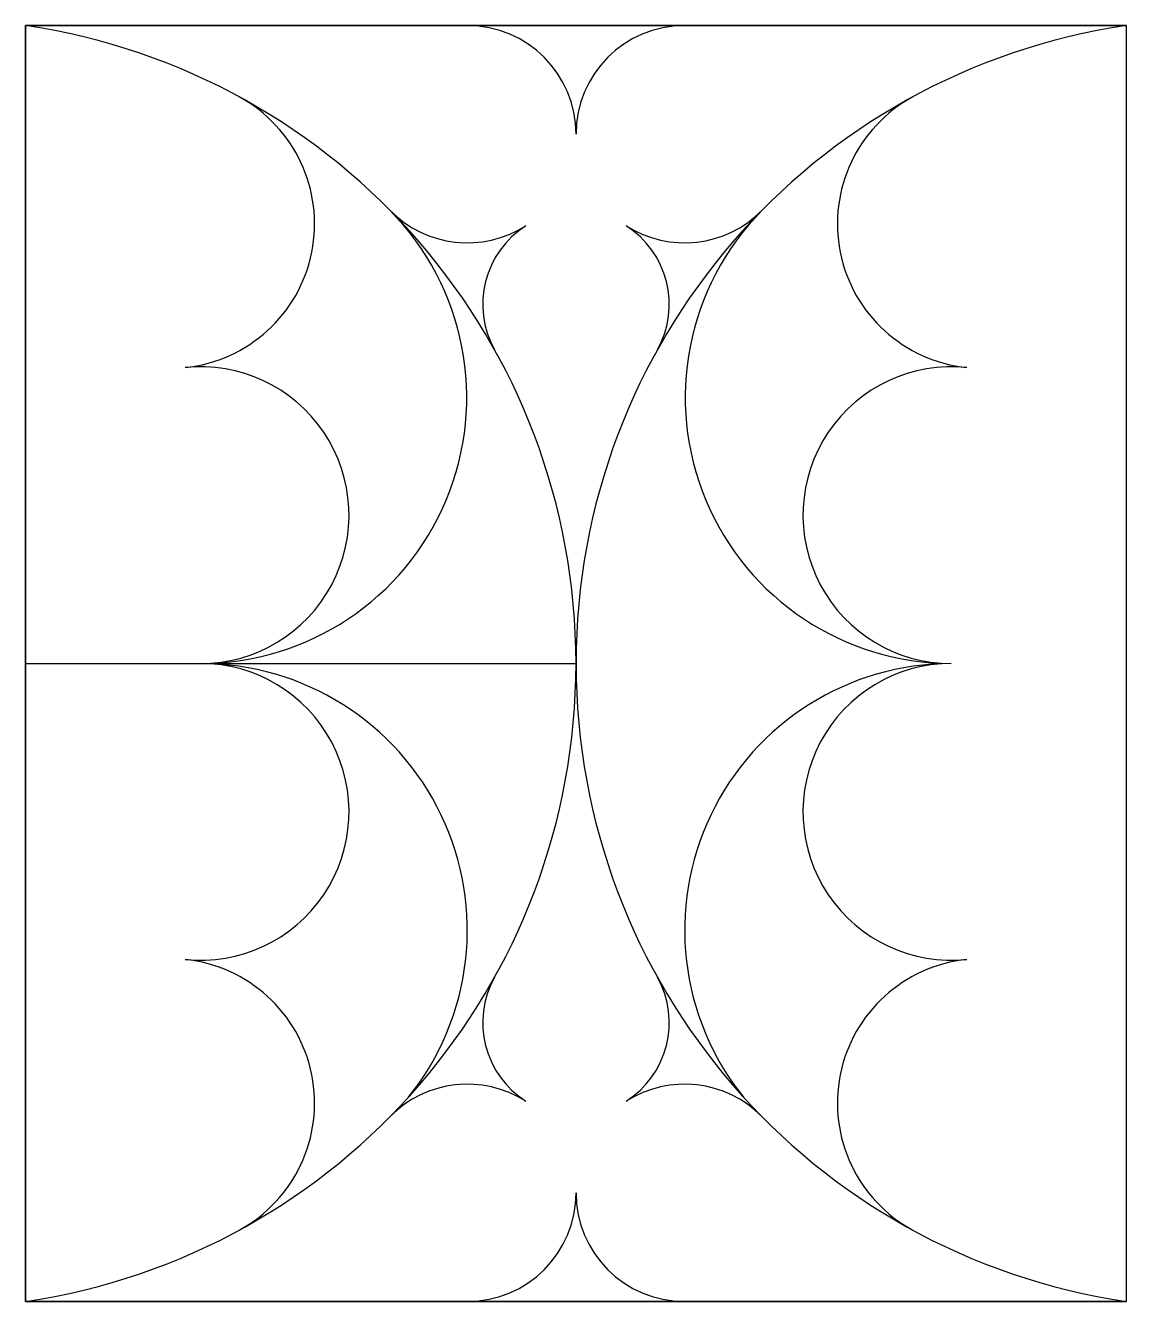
# Model space of a CAD drawing. Extents: x -63 to 63, y 2 to 148.
import ezdxf

# ---------------------------------------------------------------- set-up
doc = ezdxf.new("R2010")
doc.units = 0
doc.layers.add('MODELSKETCH_VISIBLE', color=7, linetype='CONTINUOUS')

msp = doc.modelspace()

# ---------------------------------------------------------------- linework, layer by layer
at = {"layer": 'MODELSKETCH_VISIBLE'}
for p, q in [((-62.65, 147.6), (-62.65, 2.4)), ((62.65, 147.6), (-62.65, 147.6)), ((-62.65, 2.4), (-62.65, 147.6)), ((-62.65, 147.6), (62.65, 147.6)), ((62.65, 2.4), (62.65, 147.6)), ((-62.65, 75), (0, 75)), ((-62.65, 2.4), (62.65, 2.4)), ((62.65, 2.4), (-62.65, 2.4))]:
    msp.add_line(p, q, dxfattribs=at)
for centre, radius, start, end in [((-73.39, 75), 73.39, 278.4151, 81.5849), ((-73.39, 75), 73.39, 278.4151, 81.5849), ((-12.36, 135.24), 12.36, 0, 90), ((-12.36, 135.24), 12.36, 0, 90), ((12.36, 135.24), 12.36, 90, 180), ((73.39, 75), 73.39, 98.4151, 261.5849), ((-46.2, 125.03), 16.45, 276.0138, 61.4808), ((46.2, 125.03), 16.45, 118.5192, 263.9862), ((-42.71, 105.28), 30.28, 270, 44.6267), ((-12.36, 135.24), 12.36, 224.6267, 302.5492), ((-12.36, 135.24), 12.36, 224.6267, 302.5492), ((-12.36, 135.24), 12.36, 224.6267, 302.5492), ((-12.36, 135.24), 12.36, 224.6267, 302.5492), ((12.36, 135.24), 12.36, 237.4508, 315.3733), ((12.36, 135.24), 12.36, 237.4508, 315.3733), ((42.71, 105.28), 30.28, 135.3733, 270), ((0, 115.87), 10.61, 122.5492, 209.1144), ((0, 115.87), 10.61, 122.5492, 209.1144), ((0, 115.87), 10.61, 330.8856, 57.4508), ((-42.71, 91.88), 16.88, 270, 96.0138), ((42.71, 91.88), 16.88, 83.9862, 270), ((-42.71, 58.12), 16.88, 263.9862, 90), ((-42.71, 44.66), 30.34, 321.127, 90), ((42.71, 44.66), 30.34, 90, 218.873), ((42.71, 58.12), 16.88, 90, 276.0138), ((-46.2, 24.97), 16.45, 298.5192, 83.9862), ((-46.2, 24.97), 16.45, 298.5192, 83.9862), ((46.2, 24.97), 16.45, 96.0138, 241.4808), ((46.2, 24.97), 16.45, 96.0138, 241.4808), ((0, 34.13), 10.61, 150.8856, 237.4508), ((0, 34.13), 10.61, 150.8856, 237.4508), ((0, 34.13), 10.61, 302.5492, 29.1144), ((-12.36, 14.76), 12.36, 57.4508, 135.3733), ((-12.36, 14.76), 12.36, 57.4508, 135.3733), ((-12.36, 14.76), 12.36, 57.4508, 135.3733), ((-12.36, 14.76), 12.36, 57.4508, 135.3733), ((12.36, 14.76), 12.36, 44.6267, 122.5492), ((12.36, 14.76), 12.36, 44.6267, 122.5492), ((-12.36, 14.76), 12.36, 270, 0), ((-12.36, 14.76), 12.36, 270, 0), ((12.36, 14.76), 12.36, 180, 270)]:
    msp.add_arc(centre, radius, start, end, dxfattribs=at)

doc.saveas('drawing.dxf')
